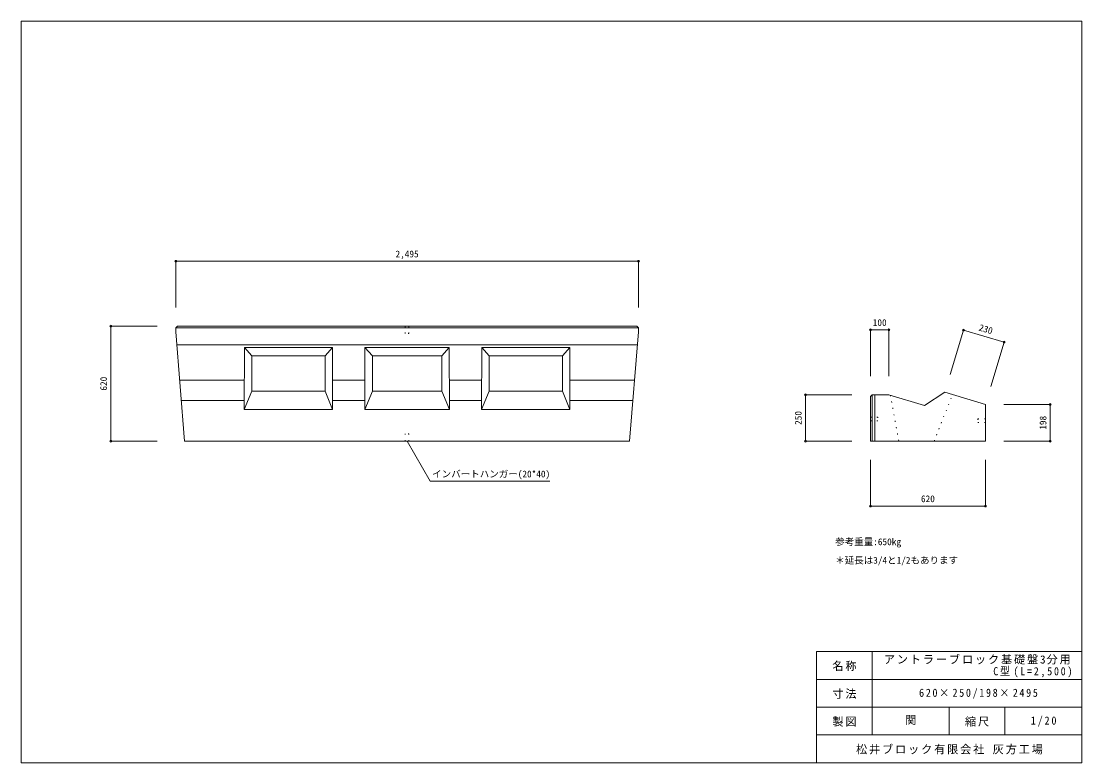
# Model space of a CAD drawing. Units: millimetres, scale not verified. Extents: x 110 to 5830, y 100 to 4099.
import ezdxf
from ezdxf.enums import TextEntityAlignment as Align

# ---------------------------------------------------------------- set-up
doc = ezdxf.new("R2010")
doc.units = ezdxf.units.MM
doc.header["$LTSCALE"] = 20
doc.header["$PDMODE"] = 32
doc.header["$PDSIZE"] = 10
doc.linetypes.add('DOTTED', pattern=[1.75, 0.25, -1.5])
for name, color, linetype, lineweight in [('_0-0_', 7, 'Continuous', 18), ('_0-1_', 7, 'Continuous', 18), ('_0-2_', 4, 'Continuous', 9)]:
    doc.layers.add(name, color=color, linetype=linetype, lineweight=lineweight)
doc.styles.add('ＭＳ ゴシック', font='')
doc.styles.get('ＭＳ ゴシック').set_extended_font_data('MS Gothic')

msp = doc.modelspace()

# ---------------------------------------------------------------- linework, layer by layer
at = {"layer": '_0-0_'}
for p, q in [((5830, 4099), (110, 4099)), ((110, 4099), (110, 100)), ((5830, 100), (5830, 4099)), ((5830, 700), (4400, 700)), ((4400, 100), (4400, 700)), ((4700, 250), (4700, 700)), ((5830, 550), (4400, 550)), ((5830, 400), (4400, 400)), ((5115, 250), (5115, 400)), ((5415, 250), (5415, 400)), ((5830, 250), (4400, 250)), ((110, 100), (5830, 100))]:
    msp.add_line(p, q, dxfattribs=at)
at = {"layer": '_0-1_', "color": 4, "lineweight": 9}
for p, q in [((943.78, 2804.5), (3438.78, 2804.5)), ((943.78, 2804.5), (943.78, 2554.5)), ((3438.78, 2804.5), (3438.78, 2554.5))]:
    msp.add_line(p, q, dxfattribs=at)
at = {"layer": '_0-1_'}
for p, q in [((943.78, 2445.5), (952.78, 2454.5)), ((3438.78, 2445.5), (943.78, 2445.5)), ((943.78, 2445.5), (943.78, 2424.5)), ((943.78, 2424.5), (991.28, 1834.5)), ((952.78, 2454.5), (3429.78, 2454.5)), ((3438.78, 2424.5), (3391.28, 1834.5)), ((3429.78, 2454.5), (3438.78, 2445.5)), ((3438.78, 2445.5), (3438.78, 2424.5)), ((3433.12, 2354.5), (949.44, 2354.5)), ((1313.78, 2339.5), (1313.28, 2004.9)), ((1788.78, 2339.5), (1313.78, 2339.5)), ((1353.78, 2294.5), (1313.78, 2339.5)), ((1748.78, 2294.5), (1353.78, 2294.5)), ((1353.78, 2294.5), (1353.78, 2104.1)), ((1748.78, 2294.5), (1788.78, 2339.5)), ((1748.78, 2294.5), (1748.78, 2104.1)), ((1788.78, 2339.5), (1789.28, 2004.9)), ((1963.78, 2339.5), (1963.28, 2004.9)), ((2003.78, 2294.5), (1963.78, 2339.5)), ((2418.78, 2339.5), (1963.78, 2339.5)), ((2003.78, 2294.5), (2378.78, 2294.5)), ((2003.78, 2294.5), (2003.78, 2104.1)), ((2378.78, 2294.5), (2418.78, 2339.5)), ((2378.78, 2294.5), (2378.78, 2104.1)), ((2419.28, 2004.9), (2418.78, 2339.5)), ((2593.78, 2339.5), (2593.28, 2004.9)), ((2593.78, 2339.5), (3068.78, 2339.5)), ((2633.78, 2294.5), (2593.78, 2339.5)), ((2633.78, 2294.5), (3028.78, 2294.5)), ((2633.78, 2294.5), (2633.78, 2104.1)), ((3028.78, 2294.5), (3068.78, 2339.5)), ((3028.78, 2294.5), (3028.78, 2104.1)), ((3068.78, 2339.5), (3069.28, 2004.9)), ((1313.52, 2162.93), (964.92, 2162.93)), ((1963.52, 2162.93), (1789.04, 2162.93)), ((2593.52, 2162.93), (2419.04, 2162.93)), ((3417.63, 2162.93), (3069.04, 2162.93)), ((1313.28, 2004.9), (1353.78, 2104.1)), ((1748.78, 2104.1), (1353.78, 2104.1)), ((1789.28, 2004.9), (1748.78, 2104.1)), ((1963.28, 2004.9), (2003.78, 2104.1)), ((2003.78, 2104.1), (2378.78, 2104.1)), ((2419.28, 2004.9), (2378.78, 2104.1)), ((2593.28, 2004.9), (2633.78, 2104.1)), ((2633.78, 2104.1), (3028.78, 2104.1)), ((3069.28, 2004.9), (3028.78, 2104.1)), ((4690.18, 2075.5), (4699.18, 2084.5)), ((4690.18, 2075.5), (4690.18, 1834.5)), ((4699.18, 2084.5), (4699.18, 1834.5)), ((4790.18, 2084.5), (4699.18, 2084.5)), ((4713.09, 1834.5), (4713.09, 2084.5)), ((4790.18, 2084.5), (4981.74, 2027.03)), ((4981.74, 2027.03), (5091.89, 2098.39)), ((5310.18, 2032.9), (5091.89, 2098.39)), ((1313.35, 2052.78), (973.83, 2052.78)), ((1313.28, 2004.9), (1789.28, 2004.9)), ((1789.21, 2052.78), (1963.35, 2052.78)), ((1963.28, 2004.9), (2419.28, 2004.9)), ((2419.21, 2052.78), (2593.35, 2052.78)), ((2593.28, 2004.9), (3069.28, 2004.9)), ((3069.21, 2052.78), (3408.73, 2052.78)), ((5310.18, 1834.5), (5310.18, 2032.9)), ((3391.28, 1834.5), (991.28, 1834.5)), ((4690.18, 1834.5), (5310.18, 1834.5))]:
    msp.add_line(p, q, dxfattribs=at)
at = {"layer": '_0-1_', "linetype": 'DOTTED'}
for p, q in [((2181.28, 2414.5), (2181.28, 2454.5)), ((2201.28, 2414.5), (2181.28, 2414.5)), ((2201.28, 2414.5), (2201.28, 2454.5)), ((4798.09, 2082.13), (4843.09, 1834.5)), ((5033.49, 1834.5), (5132.69, 2086.15)), ((4690.18, 1964.5), (4730.18, 1964.5)), ((4730.18, 1964.5), (4730.18, 1944.5)), ((5310.18, 1954.5), (5270.18, 1954.5)), ((5270.18, 1954.5), (5270.18, 1934.5)), ((4690.18, 1944.5), (4730.18, 1944.5)), ((5310.18, 1934.5), (5270.18, 1934.5)), ((2181.28, 1834.5), (2181.28, 1874.5)), ((2201.28, 1874.5), (2181.28, 1874.5)), ((2201.28, 1834.5), (2201.28, 1874.5))]:
    msp.add_line(p, q, dxfattribs=at)
at = {"layer": '_0-1_', "color": 4}
for p in [(943.78, 2804.5), (3438.78, 2804.5)]:
    msp.add_point(p, dxfattribs=at)
at = {"layer": '_0-2_'}
for p, q in [((593.78, 2454.5), (593.78, 1834.5)), ((593.78, 2454.5), (843.78, 2454.5)), ((4690.18, 2434.5), (4790.18, 2434.5)), ((4690.18, 2434.5), (4690.18, 2184.5)), ((4790.18, 2434.5), (4790.18, 2184.5)), ((5192.46, 2433.63), (5120.63, 2194.17)), ((5192.46, 2433.63), (5410.75, 2368.14)), ((5410.75, 2368.14), (5338.91, 2128.69)), ((4340.18, 1834.5), (4340.18, 2084.5)), ((4340.18, 2084.5), (4590.18, 2084.5)), ((5660.18, 2032.9), (5410.18, 2032.9)), ((5660.18, 1834.5), (5660.18, 2032.9)), ((593.78, 1834.5), (843.78, 1834.5)), ((4340.18, 1834.5), (4590.18, 1834.5)), ((5660.18, 1834.5), (5410.18, 1834.5)), ((4690.18, 1484.5), (4690.18, 1734.5)), ((5310.18, 1484.5), (5310.18, 1734.5)), ((5310.18, 1484.5), (4690.18, 1484.5))]:
    msp.add_line(p, q, dxfattribs=at)
at = {"layer": '_0-2_', "color": 7, "lineweight": 18}
for p, q in [((2191.28, 1834.5), (2316.28, 1617.99)), ((2316.28, 1617.99), (2961.28, 1617.99))]:
    msp.add_line(p, q, dxfattribs=at)
at = {"layer": '_0-2_'}
for p in [(593.78, 2454.5), (4690.18, 2434.5), (4790.18, 2434.5), (5192.46, 2433.63), (5410.75, 2368.14), (4340.18, 2084.5), (5660.18, 2032.9), (593.78, 1834.5), (4340.18, 1834.5), (5660.18, 1834.5), (4690.18, 1484.5), (5310.18, 1484.5)]:
    msp.add_point(p, dxfattribs=at)

# ---------------------------------------------------------------- texts
at = {"layer": '_0-0_', "color": 4, "style": 'ＭＳ ゴシック'}
for s, p in [('参考重量:650㎏', (4500, 1262.5)), ('＊延長は3/4と1/2もあります', (4500, 1162.5))]:
    msp.add_text(s, height=36.66, dxfattribs=at).set_placement(p, align=Align.BOTTOM_LEFT)
at = {"layer": '_0-0_', "style": 'ＭＳ ゴシック'}
msp.add_text('関', height=43.99, dxfattribs=at).set_placement((4877.5, 295), align=Align.BOTTOM_LEFT)
at = {"layer": '_0-0_', "char_height": 43.99, "attachment_point": 7, "style": 'ＭＳ ゴシック'}
for s, insert in [('\\T1.17;アントラーブロック基礎盤3分用', (4762.5, 630)), ('\\T1.17;名称', (4485, 595)), ('\\T1.35;\\W0.9;C型(L=2,500)', (5352.5, 560)), ('\\T1.17;寸法', (4485, 445)), ('\\T1.34;\\W0.9;620×250/198×2495', (4952.5, 445)), ('\\T1.17;製図', (4485, 295)), ('\\T1.17;縮尺', (5200, 295)), ('\\T1.38;\\W0.9;1/20', (5555, 295)), ('\\T1.17;松井ブロック有限会社\\~灰方工場', (4612.5, 145))]:
    msp.add_mtext(s, dxfattribs=dict(at, insert=insert))
at = {"layer": '_0-1_', "color": 4, "style": 'ＭＳ ゴシック'}
msp.add_text('2,495', height=36.66, dxfattribs=at).set_placement((2128.78, 2814.5), align=Align.BOTTOM_LEFT)
at = {"layer": '_0-2_', "style": 'ＭＳ ゴシック'}
for s, p in [('100', (4702.68, 2444.5)), ('インバートハンガー(20*40)', (2326.28, 1627.99)), ('620', (4962.68, 1494.5))]:
    msp.add_text(s, height=36.66, dxfattribs=at).set_placement(p, align=Align.BOTTOM_LEFT)
for s, rotation, p in [('230', 343.301, (5268.56, 2421.24)), ('620', 90, (583.78, 2107)), ('250', 90, (4330.18, 1922)), ('198', 90, (5650.18, 1896.2))]:
    msp.add_text(s, height=36.66, rotation=rotation, dxfattribs=at).set_placement(p, align=Align.BOTTOM_LEFT)

doc.saveas('drawing.dxf')
